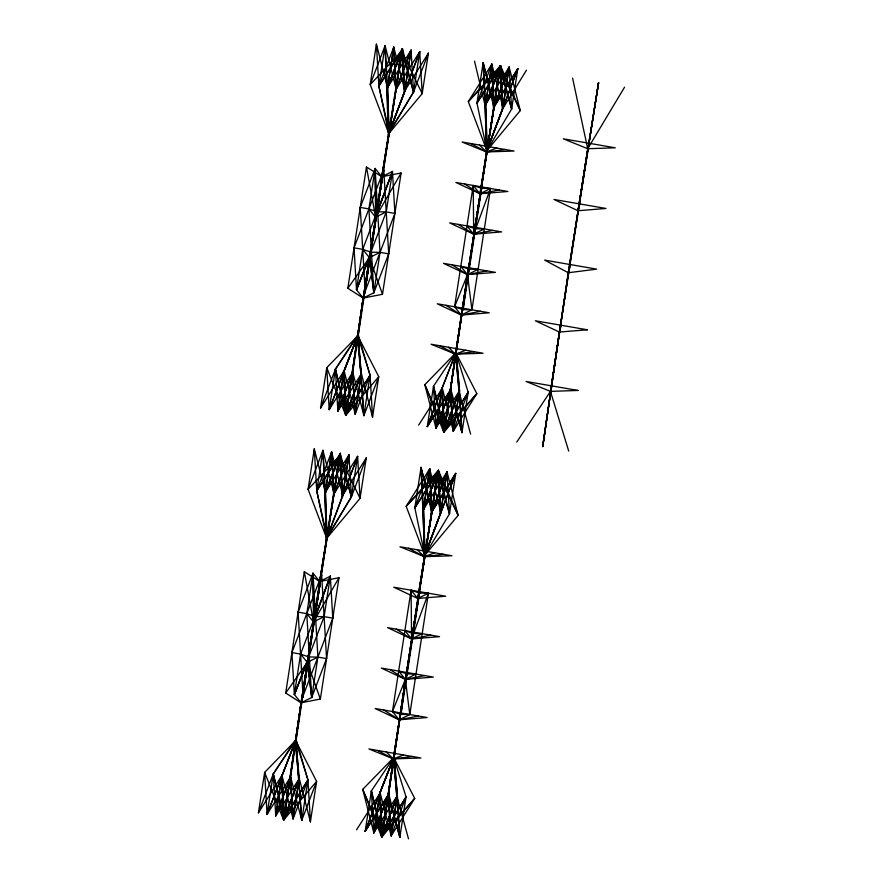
<?xml version="1.0" encoding="UTF-8"?>
<svg xmlns="http://www.w3.org/2000/svg" width="883" height="883" viewBox="0 0 883 883"><rect width="100%" height="100%" fill="white"/><g stroke="black" fill="none" stroke-linecap="round" stroke-linejoin="round"><path stroke-width="1.32" d="M383.796 710.02L399.16 719.8L427.118 717.526L375.132 708.519L399.16 719.8L409.789 714.524L428.41 593.21L419.359 593.056L411.081 590.208L392.46 711.521L400.727 714.38L401.125 713.023L405.363 679.358L438.365 470.385L458.156 515.33L424.778 555.33L393.343 758.883L382.505 834.347L414.701 798.409L393.741 757.526L437.582 473.089L406.169 506.323L424.778 555.33L381.71 837.051L414.701 798.409L391.169 835.848L380.043 792.404L394.127 756.179L417.78 598.475L431.765 512.184L447.03 471.886L458.156 515.33L437.582 473.089L414.833 507.824L424.778 555.33L449.491 513.829L455.705 473.387L432.162 510.827L424.778 555.33L421.036 467.383L432.162 510.827L406.147 676.643M445.926 305.286L461.29 315.065L489.248 312.792L437.262 303.785L461.29 315.065L471.919 309.79L490.54 188.476L481.478 188.322L473.211 185.474L454.59 306.787L462.858 309.646L463.255 308.288L467.493 274.624L500.495 65.651L520.286 110.596L486.908 150.596L455.473 354.149L444.635 429.613L476.831 393.675L455.86 352.792L499.712 68.355L468.299 101.589L486.908 150.596L443.84 432.317L476.831 393.675L453.299 431.114L442.173 387.67L427.295 426.61L433.509 386.169L455.86 352.792L457.041 348.73M301.743 820.351L295.65 740.528L307.946 779.91L301.743 820.351L296.037 739.181L273.288 773.905L284.414 817.349L301.07 702.802L340.275 453.387L351.401 496.831L326.688 538.332L301.07 702.802L284.414 817.349L307.946 779.91L296.037 739.181L301.07 702.802L303.035 696.025L332.781 618.155L330.319 576.213L319.69 581.478L295.65 740.528L267.085 814.347L264.624 772.404L295.65 740.528L316.611 781.411L310.408 821.852L299.282 778.409L295.65 740.528L273.288 773.905L258.421 812.846L264.624 772.404L283.62 820.053L316.611 781.411L301.743 820.351L290.617 776.908L308.454 658.299M372.538 417.118L370.076 375.176L345.75 415.319L335.419 369.171L329.204 409.613L357.77 335.794L370.076 375.176L363.873 415.617L358.167 334.447L335.419 369.171L346.533 412.615L363.189 298.068L402.405 48.653L413.531 92.097L388.807 133.598L363.189 298.068L346.533 412.615L370.076 375.176L358.167 334.447L363.189 298.068L365.165 291.291L394.911 213.421L392.449 171.479L381.82 176.743L357.77 335.794L329.204 409.613L326.754 367.67L357.77 335.794L378.741 376.677L372.538 417.118L361.412 373.675L357.77 335.794L335.419 369.171L320.54 408.112L326.754 367.67L345.75 415.319L378.741 376.677L363.873 415.617L352.747 372.173L370.584 253.564M468.277 271.909L494.292 106.092L483.167 62.649L486.908 150.596L494.292 106.092L517.824 68.653L511.621 109.095L486.908 150.596L476.963 103.09L499.712 68.355L520.286 110.596L509.16 67.152L493.895 107.439L461.29 315.065L450.44 390.529L461.964 432.615L468.167 392.173L455.86 352.792L444.635 429.613L424.844 384.668L455.86 352.792L467.493 274.624L469.458 267.847M467.891 273.266L444.635 429.613L468.167 392.173L453.299 431.114L450.054 391.875L435.97 428.112L424.844 384.668L443.84 432.317L468.167 392.173M301.07 702.802L320.363 699.038L338.984 577.714L319.69 581.478L304.326 571.709L285.706 693.023L301.07 702.802L311.699 697.526L326.567 658.597L321.655 574.712L291.909 652.592L294.37 694.524L301.07 702.802L283.62 820.053L307.946 779.91L310.408 821.852M308.057 659.656L321.269 576.069L302.637 697.382L307.273 662.36L320.871 577.416L302.251 698.74L314.271 619.215M314.657 617.857L340.275 453.387L316.743 490.827L326.688 538.332L360.065 498.332L366.268 457.891L342.736 495.33L326.688 538.332L308.079 489.325L314.282 448.884L325.408 492.328L327.074 536.974L319.69 581.478L312.99 573.21L298.123 612.151L303.035 696.025L307.273 662.36L309.238 655.594M363.189 298.068L382.494 294.293L401.114 172.98L381.82 176.743L366.456 166.975L347.836 288.288L363.189 298.068L373.829 292.792L388.697 253.851L383.785 169.977L354.039 247.847L356.5 289.79L363.189 298.068L345.75 415.319L361.015 375.032L357.77 335.794M370.187 254.922L383.388 171.324L364.767 292.648L369.403 257.626L383.001 172.682L364.37 294.006L376.401 214.481M376.787 213.123L402.405 48.653L378.873 86.093L388.807 133.598L422.195 93.598L428.398 53.157L404.867 90.596L389.204 132.24L381.82 176.743L375.12 168.476L360.242 207.417L365.165 291.291L369.403 257.626L371.368 250.849M407.328 672.581L405.363 679.358L393.741 757.526L406.037 796.908L391.169 835.848L388.31 795.263L405.761 678.001M550.849 390.01L542.725 446.61L559.38 332.052L598.586 82.649L578.001 210.739L550.849 390.01L568.299 272.748L598.586 82.649L578.001 210.739L605.959 208.465L553.972 199.459L578.001 210.739L579.965 203.962M406.037 796.908L381.71 837.051L371.379 790.903L365.176 831.345L388.31 795.263L399.833 837.349L393.741 757.526L371.379 790.903L382.505 834.347L406.037 796.908L399.833 837.349L397.372 795.406L393.741 757.526L379.646 793.762L373.84 832.846L397.372 795.406L394.127 756.179L382.505 834.347L362.714 789.402L393.741 757.526L394.922 753.464M455.86 352.792L459.105 392.03L444.635 429.613L441.776 389.028L435.97 428.112L459.502 390.672L456.257 351.434L427.295 426.61L450.44 390.529L453.299 431.114L459.502 390.672L455.86 352.792L441.776 389.028L418.63 425.109M411.964 637.559L438.365 470.385L406.169 506.323L429.701 468.884L440.827 512.328L424.778 555.33L423.498 509.325L421.036 467.383L414.833 507.824L438.365 470.385L449.491 513.829L447.03 471.886L423.498 509.325L425.164 553.972L455.705 473.387L431.765 512.184L421.036 467.383M412.361 636.213L382.505 834.347L379.646 793.762L393.343 758.883L399.944 717.084L399.16 719.8L418.454 716.025M414.833 507.824L429.701 468.884L423.498 509.325L437.582 473.089L440.827 512.328L447.03 471.886L432.162 510.827L429.701 468.884L423.1 510.683L424.381 556.687L417.78 598.475L393.752 587.206L445.738 596.213L417.78 598.475L411.081 590.208L411.577 638.917L439.535 636.654L387.549 627.636L411.577 638.917L430.871 635.153M474.094 232.825L500.495 65.651L468.299 101.589L491.831 64.15L502.957 107.594L486.908 150.596L485.628 104.591L483.167 62.649L476.963 103.09L500.495 65.651L511.621 109.095L509.16 67.152L485.628 104.591L487.295 149.238L517.824 68.653L493.895 107.439L483.167 62.649M474.491 231.467L443.84 432.317L433.509 386.169L435.97 428.112L450.44 390.529M476.963 103.09L491.831 64.15L485.628 104.591L499.712 68.355L502.957 107.594L509.16 67.152L494.292 106.092L491.831 64.15L485.231 105.938L486.511 151.942L479.911 193.741L455.882 182.461L507.868 191.479L479.911 193.741L464.546 183.962M408.498 838.85L396.986 796.764L391.169 835.848L387.924 796.609L373.84 832.846L362.714 789.402L381.71 837.051L396.986 796.764L393.343 758.883L386.257 751.963M480.584 311.291L461.29 315.065L462.074 312.35L455.473 354.149L459.105 392.03L453.299 431.114L450.838 389.171L427.295 426.61M588.1 147.373L568.299 272.748L542.725 446.61L559.38 332.052L561.345 325.286M428.398 53.157L413.531 92.097L389.204 132.24L387.538 87.594L376.412 44.15L370.209 84.591L388.807 133.598L419.734 51.655L422.195 93.598L401.622 51.357L370.209 84.591L385.076 45.651L396.202 89.095L381.82 176.743L383.785 169.977L375.606 217.185L386.246 211.92L394.911 213.421M307.946 779.91L293.079 818.85L290.617 776.908L267.085 814.347L273.288 773.905L283.62 820.053L298.884 779.766L295.253 741.886L296.434 737.824M366.268 457.891L351.401 496.831L327.074 536.974L316.743 490.827L322.946 450.385L334.072 493.829L319.69 581.478L321.655 574.712L313.487 621.919L324.116 616.654L332.781 618.155M419.734 51.655L396.202 89.095L393.741 47.152L387.538 87.594L411.07 50.154L404.867 90.596L393.741 47.152L378.873 86.093L385.076 45.651L387.538 87.594L388.807 133.598L419.734 51.655L413.531 92.097L401.622 51.357L378.873 86.093L389.204 132.24M273.288 773.905L275.75 815.848L290.22 778.265L293.079 818.85L298.884 779.766L284.414 817.349L281.953 775.406L275.75 815.848L299.282 778.409L293.079 818.85L281.953 775.406L258.421 812.846M291.909 652.592L300.573 654.093L307.273 662.36L311.699 697.526L306.787 613.652L312.99 573.21L317.902 657.095L311.699 697.526L307.67 661.003L294.37 694.524L324.116 616.654L330.319 576.213L300.573 654.093L294.37 694.524L307.273 662.36L317.902 657.095L326.567 658.597M354.039 247.847L362.703 249.348L369.403 257.626L373.829 292.792L368.917 208.918L375.12 168.476L380.032 252.35L373.829 292.792L369.8 256.269L356.5 289.79L386.246 211.92L392.449 171.479L362.703 249.348L356.5 289.79L369.403 257.626L380.032 252.35L388.697 253.851M322.946 450.385L326.688 538.332L325.408 492.328L322.946 450.385L308.079 489.325L339.491 456.103L351.401 496.831L357.604 456.39L334.072 493.829L331.611 451.886L316.743 490.827L314.282 448.884M356.511 829.843L379.646 793.762L381.71 837.051L393.741 757.526L380.043 792.404L373.84 832.846L388.31 795.263M444.635 429.613L442.173 387.67L435.97 428.112L450.838 389.171L461.964 432.615L459.502 390.672L444.635 429.613L433.509 386.169M401.125 713.023L419.745 591.709L419.359 593.056M423.498 509.325L438.365 470.385L432.162 510.827L437.582 473.089L449.491 513.829M463.255 308.288L481.875 186.975L481.478 188.322M485.628 104.591L500.495 65.651L494.292 106.092L499.712 68.355L511.621 109.095M382.505 834.347L397.372 795.406L391.169 835.848L388.708 793.905L365.176 831.345L380.043 792.404L382.505 834.347L396.986 796.764M559.767 330.706L550.462 391.368L516.732 442.107M578.398 209.381L587.703 148.719L589.281 143.311M470.749 143.532L486.511 151.942L514.083 151.037L462.085 142.031L486.511 151.942L502.559 108.94L509.16 67.152L493.509 108.797L491.831 64.15L493.895 107.439M381.82 176.743L401.622 51.357L404.867 90.596L402.405 48.653L387.538 87.594L401.622 51.357L404.469 91.953L388.421 134.956L385.076 45.651M319.69 581.478L339.491 456.103L360.065 498.332L357.604 456.39L326.291 539.69L325.01 493.685L331.611 451.886L342.736 495.33L348.94 454.888L325.408 492.328L331.611 451.886L333.675 495.186L348.94 454.888L351.401 496.831M481.875 186.975L473.696 234.183L501.665 231.909L449.679 222.902L473.696 234.183L493.001 230.408M419.745 591.709L411.577 638.917L396.213 629.149M388.421 134.956L389.602 130.894M377.582 210.419L375.606 217.185L368.917 208.918L360.242 207.417M358.167 334.447L344.083 370.672L355.198 414.116L361.412 373.675L337.869 411.114L343.686 372.03L358.564 333.09M326.291 539.69L327.472 535.628M315.452 615.153L313.487 621.919L306.787 613.652L298.123 612.151M488.078 146.534L486.908 150.596L517.824 68.653M475.672 227.406L473.696 234.183L458.343 224.403M425.959 551.268L424.778 555.33L455.705 473.387M413.542 632.151L411.577 638.917L404.878 630.65L413.145 633.497L422.206 633.652L411.577 638.917L428.41 593.21L417.78 598.475M568.299 272.748L596.654 269.127L544.656 260.121L568.299 272.748L570.65 264.624M552.03 385.948L550.462 391.368L568.718 451.114M408.63 548.266L424.381 556.687L451.953 555.771L399.966 546.765L424.381 556.687L440.429 513.685L447.03 471.886L431.379 513.531L429.701 468.884L431.765 512.184M459.502 390.672L443.84 432.317L441.776 389.028M397.372 795.406L381.71 837.051L380.043 792.404M474.502 61.148L485.231 105.938L500.495 65.651L502.957 107.594M357.604 456.39L342.339 496.688L339.491 456.103L316.743 490.827M470.628 434.116L459.105 392.03L443.84 432.317L442.173 387.67M438.365 470.385L423.1 510.683L437.582 473.089L440.429 513.685L438.365 470.385L440.827 512.328M370.076 375.176L355.198 414.116L352.35 373.531L337.869 411.114L335.419 369.171M485.231 105.938L499.712 68.355L502.559 108.94L526.489 70.154M267.085 814.347L296.037 739.181M365.176 831.345L379.646 793.762M295.253 741.886L281.556 776.764L275.75 815.848L290.617 776.908L283.62 820.053L281.556 776.764L284.414 817.349L299.282 778.409L283.62 820.053L281.953 775.406M401.114 172.98L375.606 217.185L366.456 166.975M338.984 577.714L313.487 621.919L304.326 571.709M624.579 87.152L587.703 148.719L563.288 138.808L615.274 147.814L587.703 148.719L572.592 78.145M320.54 408.112L344.083 370.672L346.533 412.615L361.015 375.032L357.383 337.151M329.204 409.613L352.747 372.173L355.198 414.116L361.015 375.032L363.873 415.617M347.836 288.288L369.403 257.626L382.494 294.293M285.706 693.023L307.273 662.36L320.363 699.038M479.911 193.741L490.54 188.476L473.696 234.183L467.008 225.905L475.275 228.763L484.337 228.907L473.696 234.183L473.211 185.474L479.911 193.741L499.204 189.977M479.414 145.033L486.511 151.942L496.743 148.035M465.705 350.231L455.473 354.149L431.047 344.227L483.034 353.233L455.473 354.149L439.712 345.728M417.295 549.767L424.381 556.687L434.624 552.769M377.593 750.462L393.343 758.883L420.915 757.967L368.917 748.961L393.343 758.883L403.586 754.965M486.787 270.849L467.493 274.624L443.465 263.344L495.451 272.35L467.493 274.624L452.129 264.845M424.657 675.583L405.363 679.358L381.335 668.078L433.321 677.084L405.363 679.358L389.999 669.579M486.511 151.942L505.407 149.536M474.37 351.732L455.473 354.149L448.376 347.229M424.381 556.687L443.288 554.27M393.343 758.883L412.251 756.466M386.246 211.92L377.184 211.765L368.917 208.918M380.032 252.35L370.97 252.207L362.703 249.348M462.858 309.646L471.919 309.79L467.493 274.624L460.794 266.346L469.072 269.205L478.122 269.348L467.493 274.624L454.59 306.787L461.29 315.065M324.116 616.654L315.054 616.5L306.787 613.652M317.902 657.095L308.851 656.941L300.573 654.093M400.727 714.38L409.789 714.524L405.363 679.358L398.663 671.08L406.942 673.939L415.992 674.082L405.363 679.358L392.46 711.521L399.16 719.8M399.833 837.349L388.708 793.905L373.84 832.846L371.379 790.903M459.105 392.03L461.964 432.615M413.531 92.097L411.07 50.154L396.202 89.095L401.622 51.357L387.14 88.951L388.807 133.598M376.412 44.15L378.873 86.093M500.495 65.651L502.559 108.94M339.491 456.103L334.072 493.829L348.94 454.888L342.339 496.688L340.275 453.387L325.408 492.328L339.491 456.103L342.736 495.33L340.275 453.387L325.01 493.685L339.491 456.103M344.083 370.672L337.869 411.114L352.747 372.173L345.75 415.319L343.686 372.03L346.533 412.615L361.412 373.675L345.75 415.319L344.083 370.672M393.741 47.152L387.14 88.951L402.405 48.653L404.469 91.953L411.07 50.154L395.805 90.452L393.741 47.152M392.449 171.479L375.606 217.185L375.12 168.476L376.003 215.827L392.449 171.479M330.319 576.213L313.487 621.919L312.99 573.21L313.873 620.561L330.319 576.213M587.338 329.789L559.38 332.052L535.352 320.783L587.338 329.789M578.023 390.452L550.462 391.368L526.036 381.445L578.023 390.452"/></g></svg>
